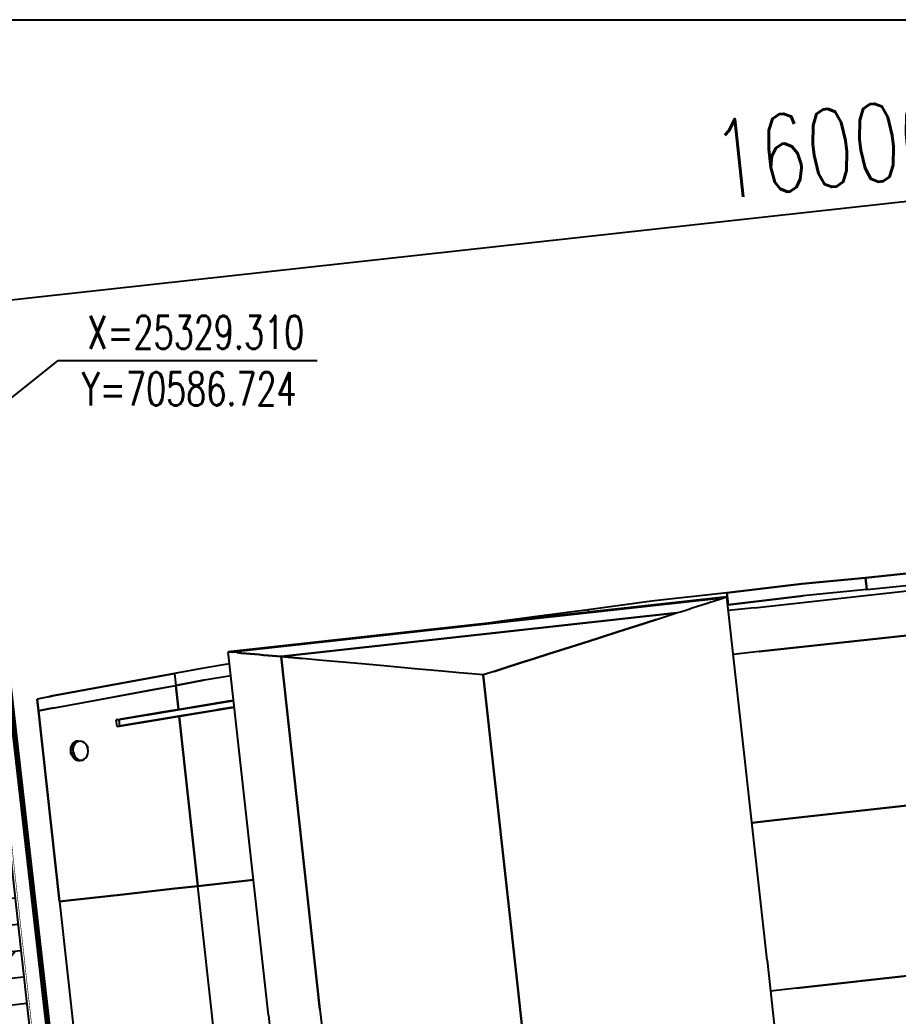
# Model space of a CAD drawing. Header units: millimetres. Extents: x -1003406 to 3312184, y 81337 to 716393.
# Drawn here: x 1406898 to 1414770, y 472666 to 481600 of the extents above; entities that cross this region are included whole.
import ezdxf

# ---------------------------------------------------------------- set-up
doc = ezdxf.new("R2010")
doc.units = ezdxf.units.MM
doc.header["$LTSCALE"] = 10
doc.layers.get('0').update_dxf_attribs({"linetype": 'CONTINUOUS'})
doc.layers.get('Defpoints').update_dxf_attribs({"linetype": 'CONTINUOUS'})
for name, color, linetype in [('DIM_COOR', 3, 'CONTINUOUS'), ('PUB_TEXT', 7, 'CONTINUOUS'), ('sk-打印', 7, 'CONTINUOUS'), ('W-_ANTICOLLISION防撞措施', 192, 'CONTINUOUS'), ('W-bridge approach引桥', 4, 'CONTINUOUS'), ('W-FLOAT_BOWL浮筒', 253, 'CONTINUOUS'), ('W-STEEL_FRAME钢架', 3, 'CONTINUOUS'), ('W-WOOD_FLOOR木地板', 30, 'CONTINUOUS'), ('配筋率', 61, 'CONTINUOUS')]:
    doc.layers.add(name, color=color, linetype=linetype)
doc.styles.add('_TCH_DIM', font='SIMPLEX', dxfattribs={"bigfont": 'GBCBIG'})
doc.styles.add('STANDARD_T3', font='simplex.shx', dxfattribs={"width": 0.7, "bigfont": 'gbcbig.shx'})
doc.dimstyles.new('W&&200', dxfattribs={"dimtxt": 700, "dimasz": 200, "dimexe": 500, "dimexo": 600, "dimgap": 200, "dimtad": 1, "dimdec": 0, "dimzin": 0, "dimdsep": 46, "dimtxsty": 'STANDARD_T3', "dimcen": 0.09, "dimclrd": 1, "dimclre": 1, "dimclrt": 7, "dimazin": 2, "dimtfac": 1, "dimtdec": 0, "dimtix": 1, "dimtmove": 2, "dimatfit": 3, "dimfxl": 100, "dimtolj": 1, "dimtzin": 0, "dimarcsym": 0})

# ---------------------------------------------------------------- blocks, each defined once
blk = doc.blocks.new('*D904')
at = {"layer": 'Defpoints', "color": 0, "transparency": 16777216}
for p in [(1424579.4, 479875.8), (1406394.9, 477869), (1423066.1, 472666.3)]:
    blk.add_point(p, dxfattribs=at)
at = {"layer": 'W-bridge approach引桥', "color": 1, "lineweight": -2, "transparency": 16777216}
for p, q in [((1423784.2, 479788), (1425076.4, 479930.6)), ((1425325.3, 473116.8), (1424601.3, 479677)), ((1424552, 472830.3), (1425844.2, 472972.9))]:
    blk.add_line(p, q, dxfattribs=at)
at = {"layer": 'W-bridge approach引桥', "color": 1, "transparency": 16777216}
for points in [[(1424634.5, 479680.6), (1424568.2, 479673.3), (1424579.4, 479875.8)], [(1425358.4, 473120.5), (1425292.1, 473113.1), (1425347.2, 472918)]]:
    blk.add_solid(points, dxfattribs=at)
at = {"layer": 'W-bridge approach引桥', "color": 7, "transparency": 16777216, "insert": (1425510, 476457.2), "char_height": 700, "attachment_point": 5, "rotation": 276.29735, "style": 'STANDARD_T3'}
blk.add_mtext('\\A1;7000', dxfattribs=at)
blk = doc.blocks.new('*D910')
at = {"layer": 'Defpoints', "color": 0, "transparency": 16777216}
for p in [(1422170.4, 480783.3), (1406394.9, 477869), (1423066.1, 472666.3)]:
    blk.add_point(p, dxfattribs=at)
at = {"layer": 'W-bridge approach引桥', "color": 1, "lineweight": -2, "transparency": 16777216}
for p, q in [((1422258.1, 479988.1), (1422115.5, 481280.3)), ((1406465.7, 479050.2), (1421971.6, 480761.3)), ((1406329, 478465.4), (1406212.1, 479525.3))]:
    blk.add_line(p, q, dxfattribs=at)
at = {"layer": 'W-bridge approach引桥', "color": 1, "transparency": 16777216}
for points in [[(1421967.9, 480794.5), (1421975.3, 480728.2), (1422170.4, 480783.3)], [(1406462.1, 479083.3), (1406469.4, 479017.1), (1406266.9, 479028.3)]]:
    blk.add_solid(points, dxfattribs=at)
at = {"layer": 'W-bridge approach引桥', "color": 7, "transparency": 16777216, "insert": (1414158.3, 480452.5), "char_height": 700, "attachment_point": 5, "rotation": 6.29735, "style": 'STANDARD_T3'}
blk.add_mtext('\\A1;16000', dxfattribs=at)
blk = doc.blocks.new('$matou$00000062')
at = {"color": 0, "linetype": 'Continuous'}
for p, q in [((0, 7299.6), (-1554.1, 7299.6)), ((0, 7299.6), (-1554.1, 7299.6)), ((0, 7299.6), (0, 7196.1)), ((0, 7196.1), (0, 7299.6)), ((1554.1, 7299.6), (0, 7299.6)), ((0, 7299.6), (1554.1, 7299.6)), ((0, 7196.1), (0, 7299.6)), ((0, 7196.1), (0, 7299.6)), ((1554.1, 7299.2), (1554.1, 7300)), ((1650.7, 7300), (1554.1, 7300)), ((1650.7, 7300), (1554.1, 7299.2)), ((1650.7, 7300), (1554.1, 7299.2)), ((1554.1, 7299.6), (1650.7, 7299.6)), ((1554.1, 7299.6), (1650.7, 7299.6)), ((1563.1, 7196.1), (1554.1, 7299.2)), ((1554.1, 7299.2), (1563.1, 7196.1)), ((1650.7, 7299.2), (1554.1, 7299.2)), ((1563.1, 7196.1), (1554.1, 7299.2)), ((1606.1, 7300), (1606.1, 7300)), ((1606.1, 7300), (1606.1, 7300)), ((1650.7, 7300), (1650.7, 7299.2)), ((1659.6, 7196.1), (1650.7, 7299.6)), ((1659.6, 7196.1), (1650.7, 7299.6)), ((0, 7196.1), (0, 6741.8)), ((0, 6741.8), (0, 7196.1)), ((0, 7196.1), (0, 6741.8)), ((0, 6741.8), (0, 7196.1)), ((1566.4, 7157.9), (1563.1, 7196.1)), ((1563.1, 7196.1), (1566.4, 7157.9)), ((1563.1, 7196.1), (1566.4, 7157.9)), ((1662.6, 7162.1), (1659.6, 7196.1)), ((1659.6, 7196.1), (1662.6, 7162.1)), ((1566.4, 7157.9), (1638.1, 6084.4)), ((1566.4, 7157.9), (1638.1, 6084.4)), ((1566.4, 7157.9), (1594.2, 6741.8)), ((1662.6, 7161.7), (1662.6, 7162.4)), ((1734.6, 6084.7), (1662.6, 7162.4)), ((1662.6, 7162.1), (1734.6, 6084.4)), ((1662.6, 7162.1), (1734.6, 6084.4)), ((1734.6, 6084.7), (1662.6, 7161.7)), ((1734.6, 6084), (1662.6, 7161.7)), ((1734.6, 6084.7), (1662.6, 7161.7)), ((1125, 7019.2), (1135.6, 7033.6)), ((1135.6, 7033.6), (1125, 7019.2)), ((1135.6, 7033.6), (1150.4, 7045.3)), ((1150.4, 7045.3), (1135.6, 7033.6)), ((1135.6, 7012.1), (1135.6, 7033.6)), ((1135.6, 7012.1), (1135.6, 7033.6)), ((1168.4, 7053.5), (1150.4, 7045.3)), ((1168.4, 7053.5), (1150.4, 7045.3)), ((1150.4, 7023.8), (1150.4, 7045.3)), ((1150.4, 7023.8), (1150.4, 7045.3)), ((1188.4, 7057.6), (1168.4, 7053.5)), ((1168.4, 7053.5), (1188.4, 7057.6)), ((1168.4, 7032), (1168.4, 7053.5)), ((1168.4, 7032), (1168.4, 7053.5)), ((1188.4, 7036.1), (1168.4, 7032)), ((1188.4, 7036.1), (1168.4, 7032)), ((1188.4, 7036.1), (1188.4, 7057.6)), ((1188.4, 7057.6), (1188.4, 7036.1)), ((1188.4, 7057.6), (1209, 7057.3)), ((1188.4, 7057.6), (1209, 7057.3)), ((1188.4, 7036.1), (1209, 7035.8)), ((1188.4, 7036.1), (1209, 7035.8)), ((1209, 7057.3), (1209, 7035.8)), ((1209, 7057.3), (1209, 7035.8)), ((1209, 7057.3), (1228.9, 7052.7)), ((1209, 7057.3), (1228.9, 7052.7)), ((1209, 7035.8), (1228.9, 7031.2)), ((1209, 7035.8), (1228.9, 7031.2)), ((1228.9, 7052.7), (1228.9, 7031.2)), ((1228.9, 7052.7), (1246.5, 7044)), ((1228.9, 7052.7), (1228.9, 7031.2)), ((1246.5, 7044), (1228.9, 7052.7)), ((1246.5, 7044), (1260.9, 7031.9)), ((1246.5, 7022.6), (1246.5, 7044)), ((1246.5, 7044), (1246.5, 7022.6)), ((1260.9, 7031.9), (1246.5, 7044)), ((1118.9, 6986.1), (1119.3, 7003)), ((1119.3, 7003), (1118.9, 6986.1)), ((1118.9, 6964.6), (1118.9, 6986.1)), ((1118.9, 6964.6), (1118.9, 6986.1)), ((1119.3, 6981.5), (1118.9, 6964.6)), ((1119.3, 6981.5), (1118.9, 6964.6)), ((1118.9, 6964.6), (1124, 6948.3)), ((1118.9, 6964.6), (1124, 6948.3)), ((1119.3, 7003), (1125, 7019.2)), ((1125, 7019.2), (1119.3, 7003)), ((1119.3, 6981.5), (1119.3, 7003)), ((1119.3, 6981.5), (1119.3, 7003)), ((1125, 6997.7), (1119.3, 6981.5)), ((1125, 6997.7), (1119.3, 6981.5)), ((1125, 6997.7), (1125, 7019.2)), ((1125, 6997.7), (1125, 7019.2)), ((1135.6, 7012.1), (1125, 6997.7)), ((1135.6, 7012.1), (1125, 6997.7)), ((1135.6, 7012.1), (1150.4, 7023.8)), ((1150.4, 7023.8), (1135.6, 7012.1)), ((1168.4, 7032), (1150.4, 7023.8)), ((1168.4, 7032), (1150.4, 7023.8)), ((1228.9, 7031.2), (1246.5, 7022.6)), ((1228.9, 7031.2), (1246.5, 7022.6)), ((1260.9, 7010.4), (1246.5, 7022.6)), ((1246.5, 7022.6), (1260.9, 7010.4)), ((1260.9, 7010.4), (1260.9, 7031.9)), ((1260.9, 7031.9), (1270.9, 7017.2)), ((1260.9, 7010.4), (1260.9, 7031.9)), ((1270.9, 7017.2), (1260.9, 7031.9)), ((1260.9, 7010.4), (1270.9, 6995.7)), ((1260.9, 7010.4), (1270.9, 6995.7)), ((1275.6, 6962.5), (1269.9, 6946.3)), ((1275.6, 6962.5), (1269.9, 6946.3)), ((1270.9, 7017.2), (1275.9, 7000.9)), ((1270.9, 6995.7), (1270.9, 7017.2)), ((1270.9, 6995.7), (1270.9, 7017.2)), ((1275.9, 7000.9), (1270.9, 7017.2)), ((1270.9, 6995.7), (1275.9, 6979.4)), ((1270.9, 6995.7), (1275.9, 6979.4)), ((1275.9, 6979.4), (1275.6, 6962.5)), ((1275.9, 6979.4), (1275.6, 6962.5)), ((1275.9, 6979.4), (1275.9, 7000.9)), ((1275.9, 6979.4), (1275.9, 7000.9)), ((1124, 6948.3), (1134, 6933.6)), ((1124, 6948.3), (1134, 6933.6)), ((1134, 6933.6), (1148.3, 6921.5)), ((1134, 6933.6), (1148.3, 6921.5)), ((1148.3, 6921.5), (1166, 6912.8)), ((1148.3, 6921.5), (1166, 6912.8)), ((1166, 6912.8), (1185.8, 6908.2)), ((1166, 6912.8), (1185.8, 6908.2)), ((1185.8, 6908.2), (1206.5, 6907.9)), ((1185.8, 6908.2), (1206.5, 6907.9)), ((1226.5, 6912), (1206.5, 6907.9)), ((1206.5, 6907.9), (1226.5, 6912)), ((1244.5, 6920.2), (1226.5, 6912)), ((1226.5, 6912), (1244.5, 6920.2)), ((1259.3, 6931.9), (1244.5, 6920.2)), ((1244.5, 6920.2), (1259.3, 6931.9)), ((1269.9, 6946.3), (1259.3, 6931.9)), ((1269.9, 6946.3), (1259.3, 6931.9)), ((0, 6741.8), (0, 6287.6)), ((0, 6287.6), (0, 6741.8)), ((0, 6741.8), (0, 6287.6)), ((0, 6287.6), (0, 6741.8)), ((1594.2, 6741.8), (1624.5, 6287.6)), ((1359.7, 6610.4), (1359.8, 6631)), ((1359.8, 6631), (1359.7, 6610.4)), ((1359.8, 6631), (1412.8, 6632.9)), ((1359.8, 6631), (1412.8, 6632.9)), ((1412.7, 6612.2), (1412.8, 6632.9)), ((1412.7, 6612.2), (1412.8, 6632.9)), ((1414.1, 6606.6), (1412.8, 6632.9)), ((1414.1, 6606.6), (1412.8, 6632.9)), ((1412.7, 6612.2), (1359.7, 6610.4)), ((1412.7, 6612.2), (1359.7, 6610.4)), ((1359.7, 6610.4), (1411.7, 5596.4)), ((1359.7, 6610.4), (1361.1, 6584.1)), ((1361.1, 6584.1), (1359.7, 6610.4)), ((1361.1, 6584.1), (1387.4, 6069.7)), ((1361.1, 6584.1), (1384.7, 6122.3)), ((1411.7, 5596.4), (1361.1, 6584.1)), ((1384.7, 6122.3), (1361.1, 6584.1)), ((1414, 6585.9), (1412.7, 6612.2)), ((1412.7, 6612.2), (1414, 6585.9)), ((1414.1, 6604.7), (1414, 6587.7)), ((1414.1, 6604.7), (1414, 6587.7)), ((1414, 6587.7), (1425.3, 6377.8)), ((1414, 6587.7), (1425.3, 6377.8)), ((1414, 6585.9), (1437.7, 6124.1)), ((1437.7, 6124.1), (1414, 6585.9)), ((1455.1, 5784.4), (1414, 6585.9)), ((1414, 6585.9), (1414, 6585.9)), ((1414.1, 6606.6), (1440.5, 6092.2)), ((1414.1, 6604.7), (1425.3, 6377.8)), ((1414.1, 6604.7), (1425.3, 6377.8)), ((1414.7, 6574.1), (1425.9, 6364.9)), ((1425.9, 6364.9), (1414.7, 6574.1)), ((1437, 6138.6), (1414.7, 6574.1)), ((1437, 6138.6), (1414.7, 6574.1)), ((1437.1, 6156.6), (1414.8, 6592)), ((1414.8, 6592), (1437.1, 6156.6)), ((1414.8, 6592), (1425.9, 6365.8)), ((1414.8, 6592), (1437.1, 6156.6)), ((1425.9, 6365.8), (1414.8, 6592)), ((1425.9, 6365.8), (1425.3, 6377.8)), ((1425.9, 6364.9), (1425.4, 6364.8)), ((1425.9, 6365.8), (1437.1, 6156.6)), ((1425.9, 6365.8), (1437.1, 6156.6)), ((1426.5, 6352.9), (1425.9, 6364.9)), ((1425.9, 6364.9), (1437, 6138.6)), ((1437, 6138.6), (1425.9, 6364.9)), ((1437.7, 6126), (1426.5, 6352.9)), ((1426.5, 6352.9), (1437.7, 6126)), ((1437.8, 6143), (1426.5, 6352.9)), ((1437.8, 6143), (1426.5, 6352.9)), ((0, 6287.6), (0, 6084.4)), ((0, 6084.4), (0, 6287.6)), ((0, 6287.6), (0, 6084.4)), ((0, 6084.4), (0, 6287.6)), ((1624.5, 6287.6), (1638.1, 6084.4)), ((1441.2, 6077.7), (1437.1, 6156.6)), ((1437.8, 6144.8), (1437.8, 6146.9)), ((1437.8, 6144.8), (1437.8, 6146.9)), ((-1472, 6084.4), (0, 6084.4)), ((-1472, 6084.4), (0, 6084.4)), ((0, 5596.4), (0, 6084.4)), ((0, 5596.4), (0, 6084.4)), ((1386.7, 6084.4), (0, 6084.4)), ((0, 6084.4), (0, 5596.4)), ((0, 6084.4), (0, 5596.4)), ((0, 6084.4), (1386.7, 6084.4)), ((1387.4, 6069.7), (1384.7, 6122.3)), ((1387.4, 6069.7), (1384.7, 6122.3)), ((1411.7, 5596.4), (1387.4, 6069.7)), ((1436.9, 6142.9), (1437.8, 6143)), ((1437.8, 6143), (1436.9, 6142.9)), ((1437.8, 6143), (1437.7, 6126)), ((1437.7, 6126), (1437.8, 6143)), ((1437.7, 6124.1), (1452.2, 5840.6)), ((1440.4, 6071.5), (1437.8, 6122.4)), ((1440.4, 6071.5), (1437.8, 6122.4)), ((1440.5, 6090.4), (1440.4, 6073.4)), ((1440.5, 6090.4), (1440.4, 6073.4)), ((1440.4, 6073.4), (1451.6, 5863.5)), ((1451.6, 5863.5), (1440.4, 6073.4)), ((1464.1, 5609.8), (1440.4, 6071.5)), ((1440.4, 6071.5), (1464.1, 5609.8)), ((1440.5, 6092.2), (1440.5, 6094.3)), ((1440.5, 6094.3), (1440.5, 6092.2)), ((1440.5, 6092.2), (1464.2, 5630.5)), ((1464.2, 5630.5), (1440.5, 6092.2)), ((1440.5, 6090.4), (1451.6, 5863.5)), ((1451.6, 5863.5), (1440.5, 6090.4)), ((1638.1, 6084.4), (1440.9, 6084.4)), ((1440.9, 6084.4), (1638.1, 6084.4)), ((1452.3, 5851.5), (1441.2, 6077.7)), ((1452.3, 5851.5), (1441.2, 6077.7)), ((1465.8, 5596.4), (1441.2, 6077.7)), ((1463.5, 5642.2), (1441.2, 6077.7)), ((1441.2, 6077.7), (1463.5, 5642.2)), ((1638.1, 6084.4), (1655.6, 5837.6)), ((1655.6, 5837.6), (1638.1, 6084.4)), ((1734.6, 6084.4), (1638.1, 6084.4)), ((1734.6, 6084.4), (1638.1, 6084.4)), ((1638.1, 6084.4), (1655.6, 5837.6)), ((1734.6, 6084.7), (1734.6, 6084)), ((1751.8, 5841), (1734.6, 6084.4)), ((1751.8, 5841), (1734.6, 6084.4)), ((1441.1, 6059.7), (1452.3, 5850.5)), ((1452.3, 5850.5), (1441.1, 6059.7)), ((1464.8, 5596.4), (1441.1, 6059.7)), ((1452.3, 5851.5), (1451.6, 5863.5)), ((1452.3, 5850.5), (1451.8, 5850.5)), ((1452.3, 5851.5), (1463.5, 5642.2)), ((1452.3, 5851.5), (1463.5, 5642.2)), ((1463.4, 5624.4), (1452.3, 5850.5)), ((1452.3, 5850.5), (1463.4, 5624.4)), ((1452.9, 5838.5), (1452.3, 5850.5)), ((1452.9, 5838.5), (1464.1, 5611.6)), ((1464.1, 5611.6), (1452.9, 5838.5)), ((1464.1, 5628.6), (1452.9, 5838.5)), ((1464.1, 5628.6), (1452.9, 5838.5)), ((1656.1, 5828.5), (1655.6, 5837.6)), ((1656.1, 5828.5), (1655.6, 5837.6)), ((1667.6, 5596.4), (1656.1, 5828.5)), ((1667.6, 5596.4), (1656.1, 5828.5)), ((1667.6, 5596.4), (1656.1, 5828.5)), ((1764.3, 5596.4), (1751.8, 5841)), ((1764.3, 5596.4), (1751.8, 5841)), ((1403.7, 5751.5), (1411.1, 5608)), ((1411.1, 5608), (1403.7, 5751.5)), ((-1104, 5596.4), (-1844.1, 5596.4)), ((-1104, 5596.4), (-1844.1, 5596.4)), ((-1104, 5596.4), (1862.1, 5596.4)), ((-1104, 5596.4), (1862.1, 5596.4)), ((1411.7, 5596.4), (1411.1, 5608)), ((1463.2, 5628.6), (1464.1, 5628.6)), ((1464.1, 5628.6), (1463.2, 5628.6)), ((1465.8, 5596.4), (1463.5, 5642.2)), ((1465.8, 5596.4), (1463.5, 5642.2)), ((1464.1, 5611.6), (1464.1, 5628.6)), ((1464.1, 5628.6), (1464.1, 5611.6)), ((1464.7, 5596.4), (1464.1, 5609.8)), ((1464.7, 5596.4), (1464.1, 5609.8)), ((1464.1, 5609.8), (1464.7, 5596.4)), ((1464.2, 5630.5), (1464.2, 5632.7)), ((1464.2, 5630.5), (1464.2, 5632.7)), ((1464.2, 5630.5), (1465.9, 5596.4)), ((1464.2, 5630.5), (1465.9, 5596.4)), ((1862.1, 5596.4), (1855.2, 5559.7)), ((1855.2, 5559.7), (1862.1, 5596.4)), ((1862.1, 5596.4), (1862.1, 1219.5)), ((1862.1, 1219.5), (1862.1, 5596.4)), ((1848.2, 5522.5), (1841, 5484.8)), ((1841, 5484.8), (1848.2, 5522.5)), ((1848.2, 5522.5), (1855.2, 5559.7)), ((1848.2, 5522.5), (1855.2, 5559.7)), ((1855.2, 1256.2), (1855.2, 5559.7)), ((1833.9, 5446.7), (1826.7, 5408.5)), ((1826.7, 5408.5), (1833.9, 5446.7)), ((1841, 5484.8), (1833.9, 5446.7)), ((1833.9, 5446.7), (1841, 5484.8)), ((1819.4, 5370.1), (1812.2, 5331.8)), ((1812.2, 5331.8), (1819.4, 5370.1)), ((1826.7, 5408.5), (1819.4, 5370.1)), ((1819.4, 5370.1), (1826.7, 5408.5)), ((1797.8, 5255.5), (1790.7, 5217.8)), ((1790.7, 5217.8), (1797.8, 5255.5)), ((1805, 5293.5), (1797.8, 5255.5)), ((1797.8, 5255.5), (1805, 5293.5)), ((1812.2, 5331.8), (1805, 5293.5)), ((1805, 5293.5), (1812.2, 5331.8)), ((1783.7, 5180.6), (1776.8, 5143.9)), ((1776.8, 5143.9), (1783.7, 5180.6)), ((1790.7, 5217.8), (1783.7, 5180.6)), ((1783.7, 5180.6), (1790.7, 5217.8)), ((-1104, 5143.9), (-1758.7, 5143.9)), ((-1104, 5143.9), (-1758.7, 5143.9)), ((-1104, 5143.9), (-1758.7, 5143.9)), ((-1104, 5143.9), (1776.8, 5143.9)), ((1776.8, 5143.9), (-1104, 5143.9)), ((-1104, 5143.9), (1776.8, 5143.9)), ((1776.8, 5143.9), (1742.7, 4963.4)), ((1742.7, 4963.4), (1776.8, 5143.9)), ((1776.8, 5143.9), (1776.8, 1672)), ((1776.8, 1672), (1776.8, 5143.9)), ((1776.8, 5143.9), (1776.8, 1672)), ((1709.5, 4787.3), (1742.7, 4963.4)), ((1709.5, 4787.3), (1742.7, 4963.4)), ((1677.3, 4616.4), (1709.5, 4787.3)), ((1677.3, 4616.4), (1709.5, 4787.3)), ((1646.1, 4451.2), (1677.3, 4616.4)), ((1646.1, 4451.2), (1677.3, 4616.4)), ((1616.2, 4292.4), (1646.1, 4451.2)), ((1616.2, 4292.4), (1646.1, 4451.2)), ((1587.6, 4140.7), (1616.2, 4292.4)), ((1587.6, 4140.7), (1616.2, 4292.4)), ((1560.4, 3996.5), (1587.6, 4140.7)), ((1560.4, 3996.5), (1587.6, 4140.7)), ((1534.7, 3860.5), (1560.4, 3996.5)), ((1534.7, 3860.5), (1560.4, 3996.5)), ((1510.7, 3733.1), (1534.7, 3860.5)), ((1510.7, 3733.1), (1534.7, 3860.5)), ((1488.4, 3615), (1510.7, 3733.1)), ((1488.4, 3615), (1510.7, 3733.1)), ((1468, 3506.4), (1488.4, 3615)), ((1468, 3506.4), (1488.4, 3615)), ((1449.4, 3407.9), (1468, 3506.4)), ((1449.4, 3407.9), (1468, 3506.4)), ((-1104, 3407.9), (-1431.4, 3407.9)), ((-1431.4, 3407.9), (-1104, 3407.9)), ((1449.4, 3407.9), (-1104, 3407.9)), ((-1104, 3407.9), (1449.4, 3407.9)), ((1449.4, 3403.1), (1449.4, 3412.7)), ((1468, 3309.4), (1449.4, 3407.9)), ((1468, 3309.4), (1449.4, 3407.9)), ((1488.4, 3200.9), (1468, 3309.4)), ((1468, 3309.4), (1488.4, 3200.9)), ((1862.1, 3312), (1866.5, 3198.7)), ((1866.5, 3198.7), (1862.1, 3312)), ((1510.7, 3082.7), (1488.4, 3200.9)), ((1488.4, 3200.9), (1510.7, 3082.7)), ((1866.5, 3198.7), (1874, 2799.5)), ((1874, 2799.5), (1866.5, 3198.7)), ((1534.7, 2955.4), (1510.7, 3082.7)), ((1510.7, 3082.7), (1534.7, 2955.4)), ((1560.4, 2819.4), (1534.7, 2955.4)), ((1534.7, 2955.4), (1560.4, 2819.4)), ((1587.6, 2675.2), (1560.4, 2819.4)), ((1560.4, 2819.4), (1587.6, 2675.2)), ((1880.5, 2434.7), (1874, 2799.5)), ((1880.5, 2434.7), (1874, 2799.5)), ((1616.2, 2523.5), (1587.6, 2675.2)), ((1587.6, 2675.2), (1616.2, 2523.5)), ((1646.1, 2364.7), (1616.2, 2523.5)), ((1616.2, 2523.5), (1646.1, 2364.7)), ((1880.5, 2434.7), (1862.1, 2434.7)), ((1880.5, 2434.7), (1862.1, 2434.7)), ((1893.1, 1877.6), (1880.5, 2434.7)), ((1893.1, 1877.6), (1880.5, 2434.7)), ((1677.3, 2199.5), (1646.1, 2364.7)), ((1646.1, 2364.7), (1677.3, 2199.5)), ((1677.3, 2199.5), (1709.5, 2028.5)), ((1709.5, 2028.5), (1677.3, 2199.5)), ((1709.5, 2028.5), (1742.7, 1852.5)), ((1742.7, 1852.5), (1709.5, 2028.5)), ((1895, 1217.3), (1893.1, 1877.6)), ((1895, 1217.3), (1893.1, 1877.6)), ((1742.7, 1852.5), (1776.8, 1672)), ((1742.7, 1852.5), (1776.8, 1672)), ((1776.8, 1672), (1783.7, 1635.3)), ((1776.8, 1672), (1783.7, 1635.3)), ((1783.7, 1635.3), (1790.7, 1598)), ((1783.7, 1635.3), (1790.7, 1598)), ((1790.7, 1598), (1797.8, 1560.3)), ((1790.7, 1598), (1797.8, 1560.3)), ((1797.8, 1560.3), (1805, 1522.3)), ((1797.8, 1560.3), (1805, 1522.3)), ((1805, 1522.3), (1812.2, 1484.1)), ((1805, 1522.3), (1812.2, 1484.1)), ((1812.2, 1484.1), (1819.4, 1445.7)), ((1812.2, 1484.1), (1819.4, 1445.7)), ((1819.4, 1445.7), (1826.7, 1407.4)), ((1819.4, 1445.7), (1826.7, 1407.4)), ((1826.7, 1407.4), (1833.9, 1369.1)), ((1826.7, 1407.4), (1833.9, 1369.1)), ((1833.9, 1369.1), (1841, 1331.1)), ((1833.9, 1369.1), (1841, 1331.1)), ((1841, 1331.1), (1848.2, 1293.4)), ((1841, 1331.1), (1848.2, 1293.4)), ((1848.2, 1293.4), (1855.2, 1256.2)), ((1855.2, 1256.2), (1848.2, 1293.4)), ((-1104, 1219.5), (-1844.1, 1219.5)), ((-1104, 1219.5), (-1844.1, 1219.5)), ((-1355.5, 991.1), (-1355.5, 1219.5)), ((-1355.5, 991.1), (-1355.5, 1219.5)), ((-1355.5, 991.1), (-1355.5, 1219.5)), ((-1104, 1219.5), (1862.1, 1219.5)), ((-1104, 1219.5), (1862.1, 1219.5)), ((18.1, 991.1), (18.1, 1219.5)), ((18.1, 1219.5), (18.1, 991.1)), ((1391.7, 991.1), (1391.7, 1219.5)), ((1391.7, 991.1), (1391.7, 1219.5)), ((1391.7, 991.1), (1391.7, 1219.5)), ((1749.8, 991.1), (1749.8, 1219.5)), ((1749.8, 991.1), (1749.8, 1219.5)), ((1797.8, 1217.3), (1797.8, 1219.5)), ((1797.8, 1217.3), (1797.8, 1219.5)), ((1802.8, 556.5), (1797.8, 1217.3)), ((1797.8, 1217.3), (1895, 1217.3)), ((1895, 1217.3), (1797.8, 1217.3)), ((1797.8, 1217.3), (1802.8, 556.5)), ((1855.2, 1256.2), (1862.1, 1219.5)), ((1855.2, 1256.2), (1862.1, 1219.5)), ((1895, 1217.3), (1900, 556.5)), ((1900, 556.5), (1895, 1217.3)), ((-1355.5, 991.1), (-1355.5, -2415)), ((-1355.5, 991.1), (-1355.5, -2415)), ((-1355.5, -2415), (-1355.5, 991.1)), ((18.1, -2143.5), (18.1, 991.1)), ((18.1, 991.1), (18.1, -2143.5)), ((1391.7, 991.1), (1391.7, -2415)), ((1391.7, -2415), (1391.7, 991.1)), ((1391.7, 991.1), (1391.7, -2415)), ((1749.8, 991.1), (1749.8, -2415)), ((1749.8, 991.1), (1749.8, -2415)), ((1796, -0.2), (1802.8, 556.5)), ((1796, -0.2), (1802.8, 556.5)), ((1893.2, -0.2), (1900, 556.5)), ((1900, 556.5), (1893.2, -0.2)), ((1796, -0.2), (1790.2, -763.7)), ((1796, -0.2), (1790.2, -763.7)), ((1796, -0.2), (1893.2, -0.2)), ((1893.2, -0.2), (1796, -0.2)), ((1893.2, -0.2), (1887.4, -764.6)), ((1887.4, -764.6), (1893.2, -0.2))]:
    blk.add_line(p, q, dxfattribs=at)

msp = doc.modelspace()

# ---------------------------------------------------------------- hatches: boundary and pattern name
at = {"layer": 'W-WOOD_FLOOR木地板'}
h = msp.add_hatch(dxfattribs=at)
h.set_pattern_fill('DOLMIT', color=256, scale=300, angle=6.29735)
h.set_pattern_definition([(6.297353, (178631.93, -59016.14), (-26.119285, 236.68579), []), (51.29735, (178631.9, -59016.14), (-525.6098, 421.13273), [336.7564, -673.512])])
h.paths.add_polyline_path([(1410014.6, 445068.1), (1406394.9, 477869), (1393970.3, 476497.9), (1394091.4, 475400.6), (1398000.2, 470857.6), (1400624.6, 465123.9), (1402404.1, 459331.6), (1405367, 432482.4), (1411330.8, 433140.6), (1410453.3, 441092.3)])

# ---------------------------------------------------------------- linework, layer by layer
at = {"layer": 'DIM_COOR', "color": 4}
for p, q in [((1406394.9, 477869), (1407241.5, 478544.7)), ((1407241.5, 478544.7), (1409562.5, 478544.7))]:
    msp.add_line(p, q, dxfattribs=at)
at = {"layer": 'sk-打印'}
msp.add_lwpolyline([(1373244.3, 481600.1), (1462344.3, 481600.1), (1462344.3, 418900.1), (1373244.3, 418900.1)], close=True, dxfattribs=at)
at = {"layer": 'W-_ANTICOLLISION防撞措施', "const_width": 50}
msp.add_lwpolyline([(1406543.9, 477886), (1407317.1, 471104.5), (1423171.2, 472853.9), (1423429, 470518.1), (1407526.3, 468763.2), (1408896.4, 457244), (1424800.7, 458999.1), (1425069.5, 456563.9), (1409166, 454808.8), (1410432.9, 443328.5), (1426336.4, 445083.6), (1426605.1, 442648.3), (1410701.7, 440893.3), (1411568.2, 433041)], dxfattribs=at)
at = {"layer": 'W-FLOAT_BOWL浮筒', "const_width": 5}
msp.add_lwpolyline([(1410234, 443080.2), (1426137.4, 444835.2), (1426356.8, 442847.3), (1410453.3, 441092.3), (1411330.8, 433140.6), (1405367, 432482.4), (1402404.1, 459331.6), (1400624.6, 465123.9), (1398000.2, 470857.6), (1394091.4, 475400.6), (1393970.3, 476497.9), (1406394.9, 477869), (1407162.7, 470911.3), (1423066.1, 472666.3), (1423285.5, 470678.3), (1407382.1, 468923.3), (1408698.3, 456995.7), (1424601.8, 458750.8), (1424821.2, 456762.8), (1408917.7, 455007.8), (1410234, 443080.2)], dxfattribs=at)
at = {"layer": 'W-FLOAT_BOWL浮筒'}
msp.add_lwpolyline([(1410234, 443080.2), (1426137.4, 444835.2), (1426356.8, 442847.3), (1410453.3, 441092.3), (1411330.8, 433140.6), (1405367, 432482.4), (1402404.1, 459331.6), (1400624.6, 465123.9), (1398000.2, 470857.6), (1394091.4, 475400.6), (1393970.3, 476497.9), (1406394.9, 477869), (1408698.3, 456995.7), (1424601.8, 458750.8), (1424821.2, 456762.8), (1408917.7, 455007.8), (1410234, 443080.2)], dxfattribs=at)
at = {"layer": 'W-STEEL_FRAME钢架', "const_width": 5}
msp.add_lwpolyline([(1410256.1, 443107.8), (1426159.5, 444862.8), (1426384.4, 442825.2), (1410480.9, 441070.2), (1411358.4, 433118.4), (1405344.9, 432454.8), (1402379.5, 459326.6), (1400601.2, 465114.9), (1397979, 470843.9), (1394067.4, 475390.2), (1393942.7, 476520), (1406417, 477896.6), (1407184.8, 470938.9), (1423088.2, 472693.9), (1423313.1, 470656.2), (1407409.6, 468901.2), (1408720.4, 457023.3), (1424623.9, 458778.3), (1424848.7, 456740.7), (1408945.3, 454985.7)], close=True, dxfattribs=at)

# ---------------------------------------------------------------- block references
at = {"layer": '配筋率', "color": 34, "xscale": 1.105263157894737, "yscale": 1.027397260273973, "rotation": 96.29735263570043}
msp.add_blockref('$matou$00000062', (1414706.8, 474517.7), dxfattribs=at)

# ---------------------------------------------------------------- texts
at = {"layer": 'PUB_TEXT', "color": 7, "style": '_TCH_DIM', "width": 0.705882}
for s, p in [('X=25329.310', (1407502.5, 478649.7)), ('Y=70586.724', (1407452.5, 478142.2))]:
    msp.add_text(s, height=297.5, dxfattribs=at).set_placement(p)

# ---------------------------------------------------------------- dimensions: what is measured, and where the dimension line sits
at = {"layer": 'W-bridge approach引桥'}
for base, p1, p2, angle, picture, middle in [((1422170.4, 480783.3), (1406394.9, 477869), (1423066.1, 472666.3), 6.29735, '*D910', (1414158.3, 480452.5)), ((1424579.4, 479875.8), (1423066.1, 472666.3), (1406394.9, 477869), 96.29735, '*D904', (1425510, 476457.2))]:
    dim = msp.add_linear_dim(base=base, p1=p1, p2=p2, angle=angle, dimstyle='W&&200', override={"dimfxl": 800, "dimfxlon": 1}, dxfattribs=at)
    dim.commit()
    dim.dimension.update_dxf_attribs({"geometry": picture, "text_midpoint": middle})

doc.saveas('drawing.dxf')
